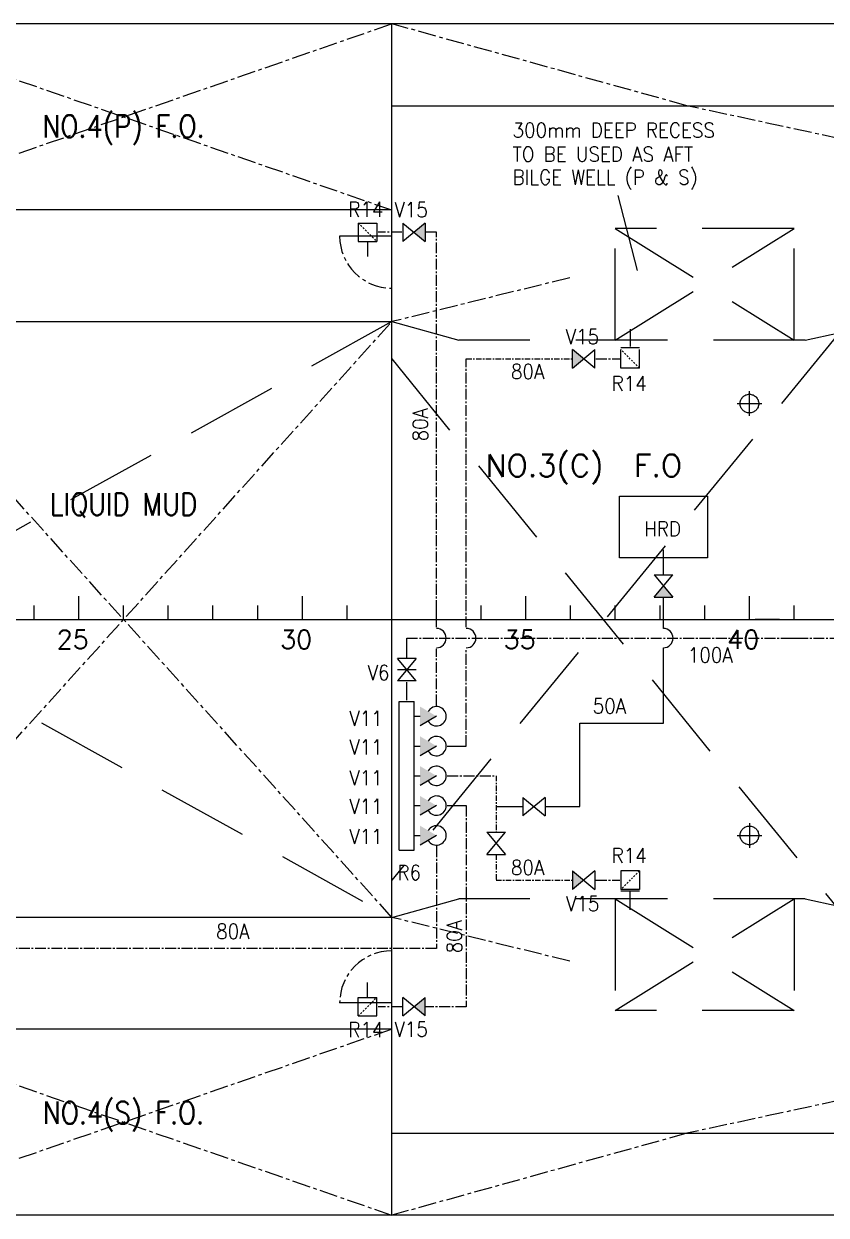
# Model space of a CAD drawing. Header units: millimetres. Extents: x 1638 to 3309, y -435 to 1865.
# Drawn here: x 2182.6 to 2238.1, y -319.5 to -237.1 of the extents above; entities that cross this region are included whole.
import ezdxf
from ezdxf.enums import TextEntityAlignment as Align

# ---------------------------------------------------------------- set-up
doc = ezdxf.new("R2010")
doc.units = ezdxf.units.MM
for name, pattern in [('CENTER', [2, 1.25, -0.25, 0.25, -0.25]), ('CENTER2', [1.125, 0.75, -0.125, 0.125, -0.125]), ('HIDDEN', [9.525, 6.35, -3.175]), ('HIDDEN2', [0.1875, 0.125, -0.0625])]:
    doc.linetypes.add(name, pattern=pattern)
doc.layers.add('ballast', color=1, linetype='HIDDEN', lineweight=25)
for name, color, linetype in [('Frame', 243, 'Continuous'), ('Lining', 151, 'Continuous'), ('RED-1', 1, 'Continuous'), ('Ref-1', 6, 'CENTER'), ('Ref-2', 6, 'HIDDEN'), ('TEXT', 4, 'Continuous')]:
    doc.layers.add(name, color=color, linetype=linetype)
doc.styles.add('ROMANS', font='ROMANS.SHX')

# ---------------------------------------------------------------- blocks, each defined once
blk = doc.blocks.new('EXISTING BALLAST SYSTEM')
at = {"color": 8, "linetype": 'Continuous'}
for p, q in [((2350.219, -237.102), (2089.054, -237.102)), ((2225.044, -254.171), (2223.704, -248.979)), ((2205.728, -250.881), (2205.728, -252.169)), ((2205.728, -250.881), (2207.016, -250.881)), ((2205.728, -252.169), (2207.016, -252.169)), ((2225.174, -259.509), (2223.886, -259.509)), ((2225.174, -260.926), (2225.174, -259.638)), ((2225.174, -260.926), (2223.886, -260.926)), ((2211.137, -285.008), (2210.004, -285.677)), ((2211.137, -287.068), (2210.004, -287.738)), ((2211.137, -289.129), (2210.004, -289.798)), ((2211.137, -291.189), (2210.004, -291.859)), ((2211.137, -293.25), (2210.004, -293.919)), ((2225.174, -295.696), (2223.886, -295.696)), ((2225.174, -295.696), (2225.174, -296.984)), ((2225.174, -296.984), (2223.886, -296.984)), ((2225.174, -297.114), (2223.886, -297.114)), ((2205.728, -304.453), (2207.016, -304.453)), ((2205.728, -305.741), (2205.728, -304.453)), ((2205.728, -305.741), (2207.016, -305.741)), ((2350.219, -319.521), (2089.054, -319.521))]:
    blk.add_line(p, q, dxfattribs=at)
at = {"color": 8, "linetype": 'HIDDEN2'}
for p, q in [((2205.728, -250.881), (2207.016, -252.169)), ((2225.174, -260.926), (2223.886, -259.638)), ((2225.174, -295.696), (2223.886, -296.984)), ((2205.728, -305.741), (2207.016, -304.453))]:
    blk.add_line(p, q, dxfattribs=at)
at = {"color": 8}
for p, q in [((2207.016, -250.881), (2207.016, -252.169)), ((2208.819, -250.881), (2210.364, -252.169)), ((2210.364, -250.881), (2208.819, -252.169)), ((2208.819, -250.881), (2208.819, -252.169)), ((2210.364, -250.881), (2210.364, -252.169)), ((2220.538, -260.926), (2220.538, -259.638)), ((2220.538, -260.926), (2222.083, -259.638)), ((2222.083, -260.926), (2220.538, -259.638)), ((2222.083, -260.926), (2222.083, -259.638)), ((2223.886, -260.926), (2223.886, -259.638)), ((2232.772, -264.223), (2232.772, -262.523)), ((2226.179, -275.221), (2227.467, -275.221)), ((2226.179, -275.221), (2227.467, -276.766)), ((2226.179, -276.766), (2227.467, -275.221)), ((2226.179, -276.766), (2227.467, -276.766)), ((2209.72, -281.016), (2208.433, -281.016)), ((2209.72, -281.016), (2208.433, -282.561)), ((2209.72, -282.561), (2208.433, -281.016)), ((2209.72, -281.788), (2208.433, -281.788)), ((2209.72, -282.561), (2208.433, -282.561)), ((2218.644, -290.615), (2217.099, -291.903)), ((2217.099, -290.615), (2218.644, -291.903)), ((2217.099, -290.615), (2217.099, -291.903)), ((2218.644, -290.615), (2218.644, -291.903)), ((2232.772, -292.4), (2232.772, -294.1)), ((2214.614, -293.023), (2215.902, -294.568)), ((2214.614, -294.568), (2215.902, -293.023)), ((2214.614, -293.023), (2215.902, -293.023)), ((2214.614, -294.568), (2215.902, -294.568)), ((2222.083, -295.696), (2220.538, -296.984)), ((2220.538, -295.696), (2222.083, -296.984)), ((2220.538, -295.696), (2220.538, -296.984)), ((2222.083, -295.696), (2222.083, -296.984)), ((2223.886, -295.696), (2223.886, -296.984)), ((2207.016, -305.741), (2207.016, -304.453)), ((2210.364, -305.741), (2208.819, -304.453)), ((2208.819, -305.741), (2210.364, -304.453)), ((2208.819, -305.741), (2208.819, -304.453)), ((2210.364, -305.741), (2210.364, -304.453))]:
    blk.add_line(p, q, dxfattribs=at)
at = {"color": 8, "linetype": 'HIDDEN'}
for p, q in [((2223.5, -258.994), (2223.5, -251.267)), ((2223.5, -251.267), (2235.863, -258.994)), ((2223.5, -258.994), (2235.863, -251.267)), ((2235.863, -251.267), (2223.5, -251.267)), ((2235.863, -251.267), (2223.5, -251.267)), ((2235.863, -258.994), (2235.863, -251.267)), ((2208.046, -257.706), (2212.682, -258.994)), ((2236.635, -258.994), (2238.953, -258.473)), ((2236.635, -258.994), (2212.682, -258.994)), ((2236.635, -258.994), (2212.682, -258.994)), ((2236.635, -258.994), (2236.227, -258.994)), ((2208.046, -298.916), (2212.682, -297.628)), ((2236.635, -297.628), (2212.682, -297.628)), ((2223.5, -297.628), (2223.5, -305.355)), ((2223.5, -305.355), (2235.863, -297.628)), ((2223.5, -297.628), (2235.863, -305.355)), ((2235.863, -297.628), (2235.863, -305.355)), ((2236.635, -297.628), (2236.227, -297.628)), ((2236.635, -297.628), (2238.953, -298.15)), ((2235.863, -305.355), (2223.5, -305.355)), ((2235.863, -305.355), (2223.5, -305.355))]:
    blk.add_line(p, q, dxfattribs=at)
at = {"color": 8, "linetype": 'ByBlock'}
for p, q in [((2208.046, -251.783), (2204.44, -251.783)), ((2208.046, -304.84), (2204.44, -304.84))]:
    blk.add_line(p, q, dxfattribs=at)
at = {"color": 8, "linetype": 'CENTER2'}
for p, q in [((2208.742, -251.525), (2207.093, -251.525)), ((2211.137, -251.525), (2210.364, -251.525)), ((2211.137, -278.852), (2211.137, -251.525)), ((2213.197, -278.852), (2213.197, -260.282)), ((2222.16, -260.282), (2223.809, -260.282)), ((2222.16, -260.282), (2223.809, -260.282)), ((2209.076, -279.599), (2296.131, -279.599)), ((2211.137, -284.261), (2211.137, -280.346)), ((2213.197, -287.068), (2213.197, -280.346)), ((2211.884, -289.129), (2215.258, -289.129)), ((2213.197, -291.189), (2213.197, -305.097)), ((2211.137, -293.997), (2211.137, -301.062)), ((2222.16, -296.34), (2223.809, -296.34)), ((2222.16, -296.34), (2223.809, -296.34)), ((2211.137, -301.062), (2132.377, -301.062)), ((2208.742, -305.097), (2207.093, -305.097)), ((2213.197, -305.097), (2210.364, -305.097))]:
    blk.add_line(p, q, dxfattribs=at)
at = {"color": 8, "linetype": 'CENTER2', "ltscale": 0.5}
for p, q in [((2213.197, -260.282), (2220.538, -260.282)), ((2215.258, -289.129), (2215.258, -293.023)), ((2215.258, -294.568), (2215.258, -296.34)), ((2215.258, -296.34), (2220.538, -296.34))]:
    blk.add_line(p, q, dxfattribs=at)
at = {"color": 8, "lineweight": 0}
blk.add_line((2236.528, -279.629), (2235.107, -279.629), dxfattribs=at)
at = {"color": 8}
for centre in [(2232.772, -263.373), (2232.772, -293.25)]:
    blk.add_circle(centre, 0.644, dxfattribs=at)
at = {"color": 8, "linetype": 'Continuous'}
for centre, start, end in [((2211.137, -279.599), 270, 90), ((2213.197, -279.599), 270, 90), ((2226.823, -279.599), 270, 90), ((2211.137, -285.008), 210.57923, 149.42077), ((2211.137, -287.068), 210.57923, 149.42077), ((2211.137, -289.129), 210.57923, 149.42077), ((2211.137, -291.189), 210.57923, 149.42077), ((2211.137, -293.25), 210.57923, 149.42077)]:
    blk.add_arc(centre, 0.67, start, end, dxfattribs=at)
for points in [[(2209.592, -251.525), (2210.364, -250.881), (2210.364, -252.169)], [(2221.311, -260.282), (2220.538, -260.926), (2220.538, -259.638)], [(2226.823, -275.994), (2226.179, -276.766), (2227.467, -276.766)], [(2210.004, -284.338), (2211.137, -285.008), (2210.004, -285.677)], [(2210.004, -286.399), (2211.137, -287.068), (2210.004, -287.738)], [(2210.004, -288.459), (2211.137, -289.129), (2210.004, -289.798)], [(2210.004, -290.52), (2211.137, -291.189), (2210.004, -291.859)], [(2210.004, -292.58), (2211.137, -293.25), (2210.004, -293.919)], [(2221.311, -296.34), (2220.538, -295.696), (2220.538, -296.984)], [(2209.592, -305.097), (2210.364, -305.741), (2210.364, -304.453)]]:
    blk.add_solid(points, dxfattribs=at)
at = {"layer": 'Frame', "color": 8}
for p, q in [((2231.922, -263.373), (2233.622, -263.373)), ((2186.411, -278.311), (2186.411, -276.702)), ((2201.865, -278.311), (2201.865, -276.702)), ((2217.318, -278.311), (2217.318, -276.702)), ((2232.772, -278.311), (2232.772, -276.702)), ((2183.321, -278.311), (2183.321, -277.345)), ((2189.502, -278.311), (2189.502, -277.345)), ((2192.593, -278.311), (2192.593, -277.345)), ((2195.683, -278.311), (2195.683, -277.345)), ((2198.774, -278.311), (2198.774, -277.345)), ((2204.956, -278.311), (2204.956, -277.345)), ((2208.046, -278.311), (2208.046, -277.345)), ((2211.137, -278.311), (2211.137, -277.345)), ((2214.228, -278.311), (2214.228, -277.345)), ((2220.409, -278.311), (2220.409, -277.345)), ((2223.5, -278.311), (2223.5, -277.345)), ((2226.59, -278.311), (2226.59, -277.345)), ((2229.681, -278.311), (2229.681, -277.345)), ((2235.863, -278.311), (2235.863, -277.345)), ((2077.572, -278.311), (2279.133, -278.311)), ((2231.922, -278.311), (2233.622, -278.311)), ((2234.86, -278.311), (2233.16, -278.311)), ((2208.561, -283.978), (2209.592, -283.978)), ((2231.922, -293.25), (2233.622, -293.25)), ((2208.561, -294.28), (2209.592, -294.28))]:
    blk.add_line(p, q, dxfattribs=at)
at = {"layer": 'Lining', "color": 8}
for p, q in [((2206.372, -252.169), (2206.372, -253.199)), ((2224.53, -258.221), (2224.53, -259.431)), ((2226.823, -275.221), (2226.823, -273.491)), ((2226.823, -278.929), (2226.823, -276.766)), ((2209.076, -280.938), (2209.076, -279.599)), ((2226.823, -285.491), (2226.823, -280.269)), ((2209.076, -283.9), (2209.076, -282.638)), ((2209.592, -285.008), (2210.004, -285.008)), ((2221.053, -291.259), (2221.053, -285.491)), ((2221.053, -285.491), (2226.823, -285.491)), ((2209.592, -287.068), (2210.004, -287.068)), ((2211.884, -287.068), (2213.197, -287.068)), ((2209.592, -289.129), (2210.004, -289.129)), ((2209.592, -291.189), (2210.004, -291.189)), ((2211.884, -291.189), (2213.197, -291.189)), ((2215.258, -291.259), (2217.099, -291.259)), ((2218.644, -291.259), (2221.053, -291.259)), ((2209.592, -293.25), (2210.004, -293.25)), ((2224.53, -298.272), (2224.53, -297.062)), ((2224.53, -298.402), (2224.53, -297.191)), ((2206.372, -304.453), (2206.372, -303.423))]:
    blk.add_line(p, q, dxfattribs=at)
at = {"layer": 'RED-1', "color": 8}
for p, q in [((2208.046, -319.521), (2208.046, -237.102)), ((2208.046, -242.768), (2353.31, -242.768)), ((2208.046, -249.98), (2133.869, -249.98)), ((2133.869, -257.706), (2208.046, -257.706)), ((2223.778, -269.779), (2229.869, -269.779)), ((2223.778, -274.04), (2223.778, -269.779)), ((2229.869, -269.779), (2229.869, -274.04)), ((2229.869, -274.04), (2223.778, -274.04)), ((2208.561, -294.28), (2208.561, -283.978)), ((2209.592, -294.28), (2209.592, -283.978)), ((2208.046, -298.916), (2133.869, -298.916)), ((2208.046, -306.643), (2133.869, -306.643)), ((2208.046, -313.854), (2353.31, -313.854))]:
    blk.add_line(p, q, dxfattribs=at)
at = {"layer": 'Ref-1', "color": 8}
for p, q in [((2170.958, -249.98), (2208.046, -237.102)), ((2170.958, -237.102), (2208.046, -249.98)), ((2228.445, -242.768), (2208.046, -237.102)), ((2297.677, -257.706), (2228.445, -242.768)), ((2220.345, -254.67), (2208.046, -257.706)), ((2170.958, -298.916), (2208.046, -257.706)), ((2208.046, -298.916), (2170.958, -257.706)), ((2220.345, -301.953), (2208.046, -298.916)), ((2297.677, -298.916), (2228.445, -313.854)), ((2170.958, -306.643), (2208.046, -319.521)), ((2170.958, -319.521), (2208.046, -306.643)), ((2228.445, -313.854), (2208.046, -319.521))]:
    blk.add_line(p, q, dxfattribs=at)
for centre, start, end in [((2208.046, -251.783), 180, 270), ((2208.046, -304.84), 90, 180)]:
    blk.add_arc(centre, 3.606, start, end, dxfattribs=at)
at = {"layer": 'Ref-2', "color": 8}
for p, q in [((2133.869, -257.706), (2208.046, -298.916)), ((2208.046, -257.706), (2133.869, -298.916)), ((2239.007, -258.461), (2208.046, -296.34)), ((2208.046, -260.282), (2238.953, -298.401))]:
    blk.add_line(p, q, dxfattribs=at)
at = {"color": 8, "linetype": 'Continuous', "style": 'ROMANS', "width": 0.9}
for s, height, p in [('300mm DEEP RECESS', 1.03024, (2216.399, -244.975)), ('TO BE USED AS AFT', 1.03024, (2216.399, -246.636)), ('BILGE WELL (P & S)', 1.03024, (2216.399, -248.23)), ('R14', 1.0302, (2205.039, -250.454)), ('V15', 1.0302, (2208.23, -250.48)), ('V15', 1.0302, (2220.07, -259.255)), ('80A', 1.0302, (2216.286, -261.668)), ('R14', 1.0302, (2223.248, -262.498)), ('HRD', 1.0302, (2225.5, -272.557)), ('100A', 1.0302, (2228.515, -281.285)), ('50A', 1.0302, (2221.941, -284.81)), ('V11', 1.0302, (2205.113, -285.67)), ('V11', 1.0302, (2205.113, -287.646)), ('V11', 1.0302, (2205.113, -289.781)), ('V11', 1.0302, (2205.113, -291.757)), ('V11', 1.0302, (2205.113, -293.838)), ('R14', 1.0302, (2223.248, -295.155)), ('80A', 1.0302, (2216.286, -295.984)), ('R6', 1.0302, (2208.436, -296.334)), ('V15', 1.0302, (2220.093, -298.493)), ('80A', 1.0302, (2195.903, -300.403)), ('R14', 1.0302, (2205.039, -307.198)), ('V15', 1.0302, (2208.23, -307.172))]:
    blk.add_text(s, height=height, dxfattribs=at).set_placement(p)
for p in [(2210.53, -265.985), (2212.887, -301.399)]:
    blk.add_text('80A', height=1.0302, rotation=90, dxfattribs=at).set_placement(p)
at = {"color": 8, "linetype": 'Continuous', "style": 'ROMANS'}
blk.add_text('NO.3(C)  F.O', height=1.54536, dxfattribs=at).set_placement((2214.535, -268.432))
at = {"color": 8, "linetype": 'Continuous', "style": 'ROMANS', "width": 0.9}
blk.add_text('V6', height=1.0302, dxfattribs=at).set_placement((2207.129, -282.502), align=Align.CENTER)
at = {"layer": 'Frame', "color": 8, "style": 'ROMANS'}
for s, p in [(' 25', (2183.997, -280.334)), (' 30', (2199.45, -280.334)), (' 35', (2214.904, -280.334)), (' 40', (2230.357, -280.334))]:
    blk.add_text(s, height=1.2878, dxfattribs=at).set_placement(p)
at = {"layer": 'TEXT', "color": 8, "style": 'ROMANS', "width": 0.85}
for s, height, p in [('NO.4(P) F.O.', 1.54536, (2189.502, -244.185)), ('LIQUID MUD', 1.5454, (2189.502, -270.333)), ('NO.4(S) F.O.', 1.54536, (2189.502, -312.438))]:
    blk.add_text(s, height=height, dxfattribs=at).set_placement(p, align=Align.MIDDLE_CENTER)

msp = doc.modelspace()

# ---------------------------------------------------------------- block references
at = {"layer": 'ballast'}
msp.add_blockref('EXISTING BALLAST SYSTEM', (0, 0), dxfattribs=at)

doc.saveas('drawing.dxf')
